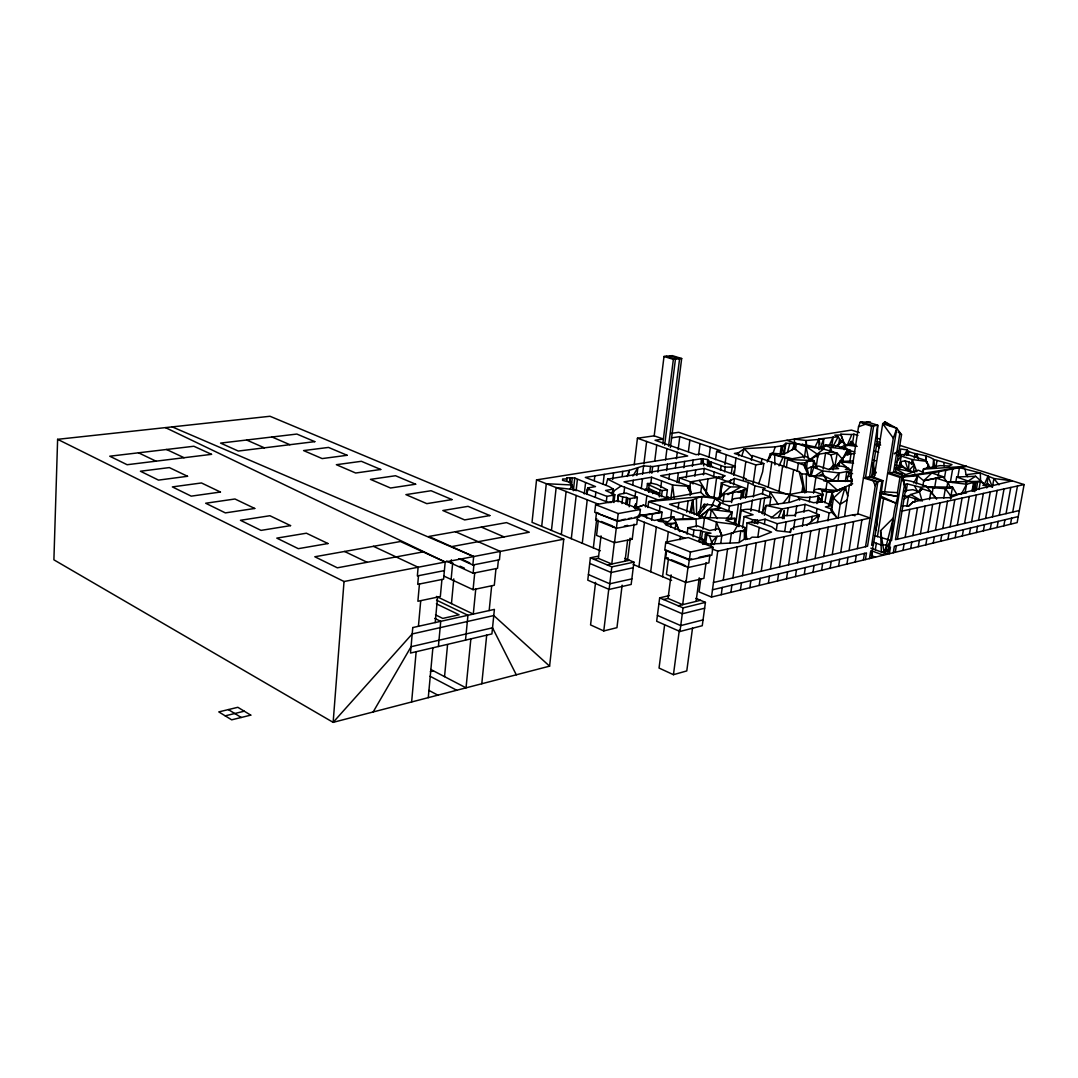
<?xml version="1.0" encoding="UTF-8"?>
<svg xmlns="http://www.w3.org/2000/svg" width="1078" height="1078" viewBox="0 0 1078 1078"><rect width="100%" height="100%" fill="white"/><g stroke="black" fill="none" stroke-linecap="round" stroke-linejoin="round"><path stroke-width="1.5" d="M744.372 539.148L744.386 530.551C731.908 530.78 717.315 541.075 705.403 534.082L704.069 543.972M818.916 449.553L818.984 439.015L838.145 436.725L841.945 442.627M805.131 467.556L805.172 462.839L807.139 462.192L806.519 468.89M806.196 492.444L806.398 474.037L801.668 473.956L799.148 471.558L752.107 455.455L751.42 460.387M745.706 539.539L747.027 522.897L752.767 521.725L753.899 522.736L759.855 522.426L771.875 526.899L776.955 530.74L790.511 532.236L790.753 529.285L793.987 527.29L852.617 514.826L859.112 514.179L870.094 518.033L717.746 551.141L712.154 548.945M784.191 518.666L784.299 510.581L782.197 518.181M707.411 466.235L707.572 459.524L701.549 458.716L652.635 466.585L643.606 465.858L629.296 470.345L585.327 477.419L608.989 486.474L613.369 489.129L612.358 493.859M57.619 439.325L53.9 559.832L333.142 722.354L549.591 666.15L563.754 539.189L270.012 416.27L57.619 439.325L344.03 581.514L563.754 539.189M745.491 539.526L745.801 531.643L746.852 539.418M794.365 448.731L794.553 443.745C808.904 444.715 823.39 448.744 837.202 453.205L842.093 458.824L836.393 466.06L845.516 455.01L854.989 453.366M804.97 467.596L805.172 462.839L798.353 463.19L797.141 471.423M833.078 470.035L833.294 465.251L843.252 466.491L848.804 468.337L845.354 469.402L851.647 470.237M571.232 485.855L571.38 482.607L562.527 480.343L562.662 478.996L565.802 478.996L567.176 477.81L574.776 477.999L595.514 486.596L587.941 487.862L586.782 494.425M823.228 447.127L823.7 439.056L806.209 440.498L794.284 439.123L794.769 443.934M708.852 466.195L709.176 461.397L707.572 459.524M744.655 539.081L745.504 527.668L725.777 520.229L734.98 518.383L734.091 524.797M344.03 581.514L333.142 722.354L412.2 633.945L493.778 615.551L549.591 666.15M691.699 512.872L692.723 499.99C702.142 494.586 714.135 495.354 723.109 501.337L731.073 501.418L733.822 498.723L753.306 496.096L761.661 493.481L770.878 497.389L769.705 505.542M905.197 460.832L909.091 462.085L908.39 471.086L905.197 460.832L900.871 461.627L898.257 466.882M818.418 502.308L818.795 497.686L820.843 500.071L822.986 494.344L821.759 490.989L832.203 492.417L852.685 483.793M418.493 575.706L417.725 584.357L443.584 579.155L445.187 562.029L165.486 427.616M419.436 584.02L417.887 601.254L440.336 596.538L441.926 579.492M411.634 701.967L416.148 651.732M418.426 626.305L420.73 600.662M932.847 467.596L933.588 459.417C925.813 453.717 915.559 455.442 907.406 450.698L907.339 449.93L900.656 448.987L899.982 455.347M428.276 697.655L432.884 647.797M435.216 622.558L437.56 597.131M438.396 646.504L440.74 621.332L434.771 618.395M451.386 559.805L451.076 563.147L452.693 562.824L451.116 579.438M444.54 676.634L447.545 644.873M451.453 603.626L453.798 578.899M465.521 640.13L467.946 615.282L436.536 600.163M455.455 531.71L500.3 551.41L499.451 559.751L472.851 564.993L473.673 556.531L428.855 536.453L506.552 522.614L529.285 532.222L451.574 546.627M498.4 559.967L497.551 568.295L473.107 573.213L473.929 564.791M495.974 568.618L494.303 585.233L473.08 589.679L474.724 572.89M470.857 638.877L466.033 687.845L430.782 669.465M475.748 589.114L473.296 614.096L436.455 596.43M871.482 558.094C872.412 543.986 877.236 530.026 877.425 515.527M481.785 683.762L486.69 635.158M489.169 610.566L491.676 585.772M634.201 464.914L637.435 438.234L687.683 455.981L536.548 479.872L532.033 522.331L600.352 550.791M974.755 491.73L975.806 481.879L980.374 481.367L986.181 485.626L982.84 485.302M541.708 526.347L546.303 483.712L572 484.992L573.833 490.288M986.761 487.957L988.041 476.112L980.279 472.972L959.447 467.623L957.803 477.19M551.464 530.416L556.154 487.579L576.029 489.843L608.315 502.456L611.482 502.456M810.427 476.314L811.478 466.707L818.781 466.114L828.066 469.24L838.576 468.607L833.294 465.251L829.13 469.954M566.826 481.004L567.176 477.81M561.342 534.526L566.112 491.501M569.4 482.863L569.939 478.093M569.683 482.526L570.208 477.756M571.353 486.084L572.243 478.133M573.348 490.719L574.776 477.999M576.11 490.759L577.377 479.602M571.3 538.69L576.178 495.462M584.289 493.953L585.57 482.755M586.944 493.684L587.497 488.86L588.871 488.752L587.941 487.862L587.227 492.606M582.268 543.245L587.24 499.815M818.229 502.604L818.795 497.686M594.288 480.613L594.827 475.897M595.312 496.971L595.878 492.107M595.608 504.652L594.719 512.252L617.29 521.24L639.47 517.049L640.399 509.476L617.842 500.718L595.608 504.652L618.206 513.559L640.399 509.476M598.438 556.14L590.367 557.798L587.779 580.153L609.124 589.423L631.169 584.451L633.918 562.15L624.809 558.364M593.345 547.867L596.74 518.761M598.317 520.31L596.565 535.389L614.514 542.746L632.234 539.202L634.08 524.137M603.06 484.345L604.232 474.387M595.568 582.349L590.569 624.917L603.774 630.94L616.953 627.665L622.127 585.152M593.911 559.293L598.384 558.364L601.025 535.874M606.362 501.243L606.927 496.392L614.851 494.775L613.934 502.55M612.749 479.494L613.53 472.878M613.126 495.92L613.692 491.096M612.843 501.472L613.584 495.233M617.492 501.23L618.233 495.018L619.378 494.236L626.197 493.05L637.367 497.322L635.98 508.668M618.125 501.809L618.233 495.018M603.774 630.94L608.693 589.774M614.487 541.372L611.778 564.01L598.384 558.364M622.154 476.341L622.747 471.396M614.514 542.746L616.333 527.533M609.124 589.423L611.819 566.853L633.918 562.15M598.91 513.397L596.511 512.441L595.635 520.014L616.36 528.341L618.206 513.559M621.939 503.561L622.72 497.066L618.88 495.584M623.879 493.603L624.647 487.216M625.725 503.952L626.507 497.443L622.72 497.066M627.086 504.922L627.881 498.413L626.507 497.443M629.161 506.741L630.145 498.602L637.367 497.322M632.678 485.289L633.298 480.289M625.038 561.207L627.585 540.334M636.896 475.519L637.826 467.906L632.853 476.004M870.822 548.15L887.41 554.213C893.298 535.631 891.371 515.109 897.961 496.594L897.462 492.633L899.941 477.419L901.922 477.028L905.736 488.509L897.408 539.216M909.091 462.085L914.319 464.78L913.659 470.264L914.845 473.229M634.902 497.834L635.683 491.406M627.558 560.398L630.172 539.054M635.117 508.789L635.737 503.709L634.12 507.725M642.582 474.185L643.606 465.858M643.876 463.944L646.638 441.481M641.262 488.711L642.488 478.753M645.21 490.45L645.345 489.291L646.746 489.223L648.323 490.638L645.345 489.291M646.746 489.223L647.447 483.51L652.042 483.321L657.081 484.548L667.39 489.884L666.379 497.807L668.926 497.457L666.797 496.527M645.439 506.929L646.84 495.637M649.711 472.959L650.533 466.302M637.435 438.234L654.184 435.835L664.008 356.468L672.322 355.646L681.673 358.516L670.395 447.572M638.958 566.866L644.482 522.331M647.447 483.51L649.023 484.925L648.74 492.323L648.592 488.469L659.696 493.535L652.945 491.379L649.158 488.981M651.813 473.255L652.635 466.585M647.918 507.59L648.646 501.634L700.7 492.242L705.201 496.527M650.775 483.833L651.597 477.231L672.605 485.006L689.826 486.461L691.335 494.209M654.737 461.168L656.745 445.052M652.675 493.616L652.945 491.379M651.611 520.364L652.406 514.031L662.067 512.212L661.016 520.485M657.849 472.07L658.658 465.615M662.768 443.934L673.359 359.351L681.673 358.516M586.863 493.859L587.497 488.86L606.927 496.392M664.641 445.147L675.448 359.149L666.096 356.266M659.278 496.85L660.14 489.964L649.023 484.925M660.774 487.566L661.609 480.936M650.694 571.758L656.34 526.994M665.53 459.983L666.959 448.664M659.278 512.266L660.073 506M661.488 496.567L662.242 490.571L667.39 489.884M668.549 446.184L679.598 358.718L670.26 355.848M666.595 470.628L667.403 464.214M668.899 479.144L669.519 474.239M699.891 512.832L701.94 496.54L715.24 498.481L720.32 502.644L729.456 506.027C743.55 503.749 756.837 498.157 770.878 497.389M666.244 524.797L666.649 521.617L657.809 519.771L673.75 516.712L679.571 531.602M670.907 498.332L672.605 485.006L674.249 498.144M665.759 542.194L664.749 550.144L689.381 560.075L711.817 555.157L712.895 547.22L688.263 537.558L665.759 542.194L690.446 552.044L712.895 547.22M676.445 458.797L677.267 452.302M675.461 467.609L676.068 462.812M678.143 449.566L679.8 436.644L720.71 450.752L716.654 451.399L715.549 459.632M669.465 595.541L659.669 597.859L656.664 621.251L679.962 631.492L702.263 625.712L705.43 602.373L695.903 598.371M662.566 576.703L665.988 550.036M666.837 543.379L668.333 531.71M699.11 557.326L709.93 554.968L708.866 562.878L688.236 567.486L665.611 558.283L666.635 550.346L670.529 551.923L669.627 552.111M670.637 517.992L671.621 510.42M670.664 527.29L671.082 524.11L675.933 523.153L678.911 530.389M677.092 482.526L678.345 472.757M668.441 558.579L666.406 574.385L685.999 582.511L703.921 578.36L706.05 562.581M678.884 482.809L679.517 477.891L705.699 473.431L746.69 488.738L745.356 498.292M675.111 529.514L675.933 523.153L665.961 523.625L666.649 521.617M678.035 509.018L678.884 502.537M683.829 467.798L684.651 461.438M664.6 625.119L659.049 668.05L673.44 674.693L686.78 670.92L692.521 628.043M663.522 599.516L668.05 598.438L671.095 574.884M688.411 451.48L689.88 440.12M686.241 477.783L687.077 471.302M680.043 539.714L680.461 536.48M682.765 518.936L683.29 514.88M692.319 466.397L693.141 460.063M689.421 490.14L690.499 481.893L718.689 477.002L723.163 477.19L723.042 476.247L725.198 475.883L704.298 468.431L660.598 475.721L689.826 486.461M686.659 512.117L688.128 500.825M687.077 534.189L687.912 527.789L697.533 525.875L709.634 530.524L719.134 528.584L721.869 535.24L720.778 543.272M694.879 476.301L695.728 469.86M698.557 455.037L700.053 443.624M700.943 463.405L701.549 458.716M673.44 674.693L679.356 629.848M685.797 580.961L682.67 604.664L668.05 598.438M685.999 582.511L688.101 566.57M679.962 631.492L683.075 607.871L705.43 602.373M688.236 567.486L690.446 552.044M693.087 536.696L693.949 530.133L687.912 527.789M700.727 492.579L701.603 485.949L679.517 477.891M698.288 515.419L698.706 512.266M703.449 474.846L704.298 468.431M709.028 456.991L710.335 447.168M699.703 538.704L700.794 530.511L693.949 530.133M703.584 509.126L704.23 504.288L713.326 505.11L732.191 512.131L731.302 518.531M706.063 493.562L708.03 478.861M710.928 465.063L711.305 462.152M701.387 539.728L702.492 531.521L700.794 530.511M702.991 529.123L704.527 517.548L734.98 518.383M702.681 544.282L703.314 539.552L666.191 525.067L663.388 521.968L658.537 521.226L657.054 519.919L654.346 520.431L638.984 514.435M696.092 601.389L699.231 577.862M713.609 476.813L714.256 471.975M700.794 578.832L699.043 591.889L711.493 597.077L1017.147 522.601L1024.1 484.561L900.292 445.51M705.699 543.379L706.818 535.119M710.2 517.642L711.291 509.503L732.191 512.131L726.868 518.572M713.811 498.575L716.654 477.365M720.522 470.385L721.155 465.615M711.184 545.333L711.615 542.099L709.54 536.184M719.134 499.208L721.344 482.809L729.927 480.936L734.441 478.403L748.267 482.418L754.91 485.828L765.178 488.267L763.103 489.385L762.402 494.303M715.334 530.389L716.466 522.089L669.519 504.261L692.723 499.99L694.286 514.597M720.037 496.971L722.112 483.537L721.344 482.809M720.158 498.009L722.112 483.537M724.955 464.658L726.303 454.727M724.591 471.827L725.251 467.057L709.176 461.397L710.159 467.138M723.068 502.294L724.173 494.196L743.133 490.692L746.69 488.738L739.225 492.094M711.493 597.077L717.746 551.141M731.302 473.565L732.164 467.205L735.344 466.289L734.266 474.212M730.197 483.119L730.641 479.872M728.782 510.905L729.456 506.027M733.66 475.331L734.307 470.628M734.738 467.488L736.031 458.096M733.552 484.884L734.441 478.403M731.571 502.564L732.946 492.579M721.249 594.706L722.247 587.456M723.244 580.193L727.542 549.012M730.049 542.854L731.369 533.26M735.506 525.148L738.39 504.302M740.478 499.262L741.637 490.975M743.308 479.818L745.841 461.492M738.201 526.158L741.314 503.749M742.243 497.093L743.133 490.692L740.06 492.04M738.942 526.643L741.206 510.366C752.431 506.62 763.574 513.411 773.384 518.1L782.736 517.319L784.932 515.594L794.904 515.405L795.82 512.939L808.635 510.325L819.307 514.934L817.137 522.79M743.187 497.645L744.292 489.668L738.214 492.43M730.897 592.348L731.895 585.138M732.905 577.929L737.217 546.91M739.198 542.436L740.748 531.306M746.272 496.702L748.267 482.418M742.486 528.045L744.09 516.564L753.091 514.758L741.206 510.366M753.104 483.793L755.759 464.928L763.817 463.553L762.645 471.8L758.71 483.833M750.84 511.12L752.404 500.017M753.347 496.998L754.91 485.828M740.438 590.03L741.448 582.861M742.459 575.679L746.798 544.835M752.026 523.005L752.498 519.69L744.09 516.564M761.203 463.756L761.903 458.81M754.438 523.382L755.382 519.717L758.13 520.634L765.11 519.205L777.265 523.692L819.307 514.934L817.784 517.79M754.91 523.032L755.382 519.717M756.985 523.342L757.457 520.027M758.858 512.185L760.677 499.424M757.659 523.948L758.13 520.634M749.857 587.726L750.881 580.597M751.892 573.456L756.257 542.773M757.794 537.423L759.208 527.465M875.956 530.241L882.936 480.721L871.59 476.409L863.451 477.958L876.845 481.906L882.936 480.721M762.375 513.856L764.706 497.51M772.63 454.485L775.257 446.844L782.938 445.618L785.902 443.26L794.553 443.745L792.141 449.917M768.25 487.027L771.794 462.192M764.41 524.11L765.11 519.205M769.436 496.837L770.15 491.891L763.103 489.385M759.181 585.448L760.206 578.36M761.23 571.259L765.609 540.752M780.202 453.649L781.321 445.874M779.044 490.854L782.655 465.912M783.693 466.828L785 457.719M768.412 583.211L769.422 576.151M770.46 569.09L774.853 538.731M776.308 530.268L777.265 523.692M786.334 467.731L787.519 459.524L805.778 456.425L813.257 460.791L816.302 466.639M795.483 449.607L796.386 443.449M789.945 494.815L793.624 469.671M777.521 580.988L778.545 573.968M779.583 566.934L784.002 536.75M784.757 531.292L786.131 521.846M786.994 515.715L788.166 507.751M788.948 502.119L790.08 494.384L804.552 491.608L813.823 492.336L814.739 489.655L818.768 488.886L837.808 490.584L845.071 487.256L847.753 496.042M790.282 532.559L790.753 529.285M795.335 516.268L796.696 506.04M793.516 529.5L794.917 520.014M786.536 578.792L787.573 571.812M788.597 564.818L793.044 534.782M804.377 457.759L806.021 446.629L807.435 445.928M801.897 492.43L802.827 486.124M803.972 512.252L805.145 504.356L829.117 512.885L831.744 512.346L836.515 517.17L831.407 509.018L825.398 506.889L831.758 505.595L831.071 510.123M802.409 526.212L803.609 518.208M795.456 576.622L796.494 569.669M797.531 562.716L801.978 532.842M812.785 467.043L813.755 460.522L787.519 459.524L803.811 465.036L807.193 468.809L809.255 476.463M809.282 501.836L810.009 496.891M816.033 468.027L817.623 457.355L819.105 454.148L832.93 451.803M813.526 493.158L815.911 477.284M811.438 521.496L812.206 516.416M804.269 574.466L805.306 567.567M806.357 560.641L810.831 530.915M816.962 503.601L818.215 495.287M784.151 454.795L785.902 443.26L782.763 454M816.342 513.357L817.057 508.6M823.12 469.092L825.546 453.056L830.909 454.822L837.202 453.205L834.763 466.949M829.993 450.537L830.478 447.37L825.425 445.713L822.056 448.731M812.987 572.351L814.038 565.478M815.076 558.579L819.576 529.015M825.761 490.719L827.217 481.152L823.754 475.843L811.977 475.964M838.603 445.281L839.573 438.935M827.891 520.863L829.117 512.885M821.625 570.235L822.662 563.403M823.713 556.558L828.227 527.142M831.475 511.039L833.456 498.09L832.203 492.417L845.071 487.256L840.193 504.329L838.078 518.033M839.102 465.736L839.749 461.505L853.021 460.966M837.929 481.3L839.21 472.986L846.823 471.585L851.526 472.177M844.222 449.661L844.95 444.944L842.43 440.659L835.504 446.575M842.551 462.678L843.319 457.692M830.154 568.16L831.205 561.355M832.256 554.537L836.784 525.282M845.287 481.516L846.823 471.585L849.504 473.39L852.604 473.714M845.462 490.032L845.947 486.865M849.76 462.044L850.987 454.054L850.178 450.186L837.741 446.157L825.856 444.783L821.059 447.276M852.428 443.974L853.951 434.178L857.913 435.431M844.6 516.335L849.491 484.898L851.863 483.335L850.785 476.543L858.519 426.794L860.244 422.172L870.431 421.997M838.59 566.112L839.654 559.334M840.705 552.556L845.246 523.436M976.358 490.059L977.611 481.947M846.944 564.063L848.009 557.339M849.06 550.588L853.614 521.617M857.751 514.125L871.603 426.174L877.735 425.204L877.034 442.182L871.59 476.409M855.218 562.056L856.269 555.359M857.333 548.635L861.901 519.812M872.277 477.473L873.059 472.541L876.01 471.989M874.083 477.931L882.72 423.667L884.944 421.848L890.859 426.268M863.384 560.061L864.448 553.391M865.513 546.721L875.255 485.747L876.845 481.906M865.418 559.563L866.483 552.906L712.477 589.801M869.461 558.579L870.525 551.936L871.536 551.693M875.309 549.793L876.36 543.258M877.411 536.696L883.569 498.562M884.647 491.851L893.312 438.14L896.815 428.343L884.944 421.848M893.312 438.14L882.72 423.667L896.815 428.343L889.606 472.972L901.922 477.028L891.519 540.59L874.42 535.618M896.748 452.517L893.554 472.231L901.747 474.913L904.469 484.696L895.454 539.674L1019.357 510.514M896.869 451.803L899.982 432.615M899.941 477.419L887.625 473.35L895.522 471.854L898.836 451.453L894.336 453.757L899.052 450.119L901.545 434.73L896.815 428.343M899.631 465.696L901.208 456.034L897.947 455.63M889.377 553.728L890.455 547.166L883.96 552.125L881.346 551.99L880.564 530.713L893.325 517.952L884.364 553.095L887.989 550.629L883.96 552.125L880.564 530.713M906.625 455.536L907.339 449.93L904.065 455.28M896.397 462.381L901.208 456.034L912.19 459.551L926.784 461.371L929.236 467.475L925.894 460.427L908.148 454.781L908.754 451.547M893.298 552.771L894.376 546.236L1018.252 516.564M895.252 552.3L896.33 545.764M906.099 491.716L907.38 483.914L920.976 487.391L926.366 486.286L936.634 499.02L930.853 491.689L922.364 488.873L919.211 491.581M911.395 464.375L912.19 459.551L916.839 471.719M914.265 458.163L915.02 453.542M906.948 506.108L908.525 496.527M903.014 550.413L904.092 543.905M905.17 537.383L909.805 509.409M916.287 484.009L917.647 475.802L901.626 477.055M914.831 502.159L915.384 498.871M910.694 548.54L911.772 542.059M912.85 535.577L917.499 507.738M922.903 485.666L923.725 480.721L931.85 473.026L966.198 466.302L923.199 469.173L922.647 472.326M918.294 546.681L919.372 540.24M920.464 533.785L925.113 506.081M929.519 499.613L930.853 491.689M935.798 467.744L937.025 460.508M932.052 494.007L933.117 487.687M934.599 487.957L936.256 478.133L943.304 476.732L946.861 481.879M925.813 544.848L926.905 538.434M927.983 532.02L932.659 504.437M938.076 476.233L938.844 471.652M933.265 543.043L934.356 536.655M935.448 530.255L940.11 502.82M944.395 478.443L945.783 470.291M943.749 498.076L945.352 488.671L952.494 487.175L956.563 493.818M946.727 488.523L947.858 481.893L980.374 481.367L978.945 489.52M950.459 481.758L952.642 468.943M940.649 541.237L941.727 534.89M942.819 528.516L947.508 501.216M955.836 481.866L956.671 476.988L975.563 476.247L986.181 485.626M947.939 539.458L949.031 533.138M950.122 526.805L954.812 499.626M831.69 445.928L833.294 436.725L829.238 445.47M955.175 537.693L956.267 531.4M957.358 525.107L962.061 498.049M965.147 492.471L966.575 484.238L975.806 481.879L973.245 491.379M962.331 535.955L963.422 529.689M964.527 523.423L969.23 496.486M972.127 490.706L973.501 482.796M969.418 534.23L970.51 527.991M971.615 521.752L976.318 494.95M976.439 532.519L977.53 526.307M978.635 520.095L983.352 493.428M983.392 530.821L984.483 524.649M985.588 518.464L990.305 491.905M990.453 486.582L987.246 483.523L992.393 487.148L993.916 478.538L988.041 476.112L984.214 484.709M990.264 529.15L991.369 523.005M992.474 516.834L997.19 490.409M997.083 527.492L998.188 521.361M999.293 515.23L1004.022 488.927M1003.834 525.835L1004.939 519.744M1006.043 513.64L1010.773 487.458M764.383 515.257L766.175 505.474L789.783 502.402L800.28 498.791L813.499 502.685L823.808 501.742L831.758 505.595M1010.517 524.218L1011.622 518.154M1012.727 512.077L1017.47 486.003M628.366 475.277L629.296 470.345L627.221 476.449M782.776 518.666L784.299 510.581M824.791 502.698L826.853 491.689L837.808 490.584L827.217 481.152L806.398 474.037M830.612 504.612L832.512 495.381L829.831 504.625M821.274 502.321L822.986 494.344C796.022 504.989 771.12 485.181 745.518 479.737L746.394 478.915L702.91 463.527L607.642 479.144L606.025 485.248M820.87 501.89L822.285 494.479L814.065 491.622M689.839 513.088L692.723 499.99M781.092 453.609L782.938 445.618L780.378 455.132M612.196 493.967L613.369 489.129L605.566 490.463L614.851 494.775M950.486 498.777L952.494 487.175L925.975 486.798M972.908 490.301L974.835 482.513L972.275 490.881M612.237 493.616L613.369 489.129M718.716 508.951L720.32 502.644L717.571 506.741M787.452 452.598L789.864 443.314M828.82 505.447L832.203 492.417M916.084 457.112L916.933 454.148L918.375 458.959M810.979 476.476L813.688 467.326L811.478 466.707L807.193 468.809M972.504 490.423L974.835 482.513M718.379 508.897L720.32 502.644L718.447 507.105M769.827 457.934L771.349 453.164L783.868 454.215L794.473 448.515L802.571 455.037L804.188 457.921M690.041 495.57L691.052 492.511L687.494 486.865L690.944 494.276M741.664 456.223L744.238 448.744L775.257 446.844M701.562 463.621L703.112 459.268L703.718 465.925M714.121 544.538L717.086 536.238L711.615 542.099L712.962 544.646M767.213 462.031L770.312 453.703L792.249 458.77M723.042 476.247L722.3 478.147L723.163 477.19M819.509 449.566L823.7 439.056M847.012 445.847L851.795 434.528L853.951 434.178M778.37 517.48L782.143 508.951L805.145 504.356M768.115 460.441L771.511 453.757M570.073 489.237L572 484.992L570.788 483.658L571.38 482.607M825.425 445.713L825.856 444.783L821.827 448.758M779.044 465.844L783.046 457.315L792.276 459.241M711.75 505.892L715.24 498.481M704.123 518.558L708.286 510.083L720.427 507.751L717.571 509.544M814.685 447.599L818.984 439.015L819.792 443.866M918.914 491.447L920.976 487.391L921.205 489.156M842.673 458.81L847.51 449.324L830.478 447.37L831.96 452.046M927.134 467.677L928.657 464.753M833.065 446.386L838.145 436.725L834.776 435.175L841.015 434.96L844.222 444.109M961.185 494.371L966.575 484.238L947.858 481.893L936.256 478.133L923.725 480.721L917.647 475.802L913.78 482.984M733 533.597L737.837 524.77L716.466 522.089L721.115 534.459M373.15 711.965L411.068 646.706L492.525 627.814L516.295 674.801M883.96 552.125L890.536 540.833M717.881 478.389L718.689 477.002M847.658 481.448L847.241 477.109L849.504 473.39M761.728 512.737L766.175 505.474L782.143 508.951L771.147 518.006M850.609 481.879L852.307 479.265M742.782 531.75L745.504 527.668M696.86 514.934L704.23 504.288M851.31 441.374L848.629 445.187L851.324 444.069L851.31 441.374L855.393 445.645M847.766 454.889L850.596 450.995L854.679 451.817M783.059 503.386L790.08 494.384L770.15 491.891L778.249 504.45M698.153 515.513L707.64 504.005M833.159 480.006L839.21 472.986L822.46 470.897L813.688 467.326M842.093 458.824L845.516 455.01M909.374 470.035L914.319 464.78M899.146 467.232L901.37 464.955L900.871 461.627M908.579 506.323L912.985 501.971L931.742 497.982L949.947 497.659L961.643 493.145L1012.296 480.842L993.916 478.538L998.969 484.871M836.555 446.359L842.43 440.659L846.19 445.443M919.264 491.824L922.364 488.873M845.071 487.256L833.456 498.09L840.193 504.329L847.241 499.869M716.951 499.195L730.305 486.892L740.734 487.027L727.933 494.654M699.851 517.265L713.326 505.11M673.75 516.712L665.961 523.625L671.082 524.11M912.985 501.971L908.7 505.784L902.043 505.919M806.681 525.444L819.307 514.934M716.91 499.99L724.173 494.196M809.255 460.198L823.915 448.839L806.021 446.629L786.846 440.296M922.162 501.176L919.507 491.891L910.735 494.506L904.267 499.02M698.84 516.901L708.286 510.083M611.186 492.848L621.144 485.895L658.119 499.922M814.213 476.651L822.46 470.897L822.797 473.862L826.462 478.686M763.817 463.553L734.387 453.434L738.403 452.787L744.238 448.744L752.431 457.126M810.616 459.471L819.105 454.148M839.924 448.327L844.95 444.944L856.107 445.295M846.675 453.609L850.596 450.995L845.691 452.895L850.178 450.186M965.632 482.715L975.563 476.247M823.04 449.297L823.915 448.839M643.62 505.11L635.36 508.007L643.62 505.11L662.067 512.212L639.308 515.58M819.657 475.263L822.797 473.862M858.519 426.794L865.391 424.247L871.603 426.174M847.241 477.109L851.472 475.573M901.383 476.233L918.227 470.17L922.876 472.231L924.021 468.687L940.003 465.615L949.287 466.019L951.995 464.605L933.588 459.417L934.828 467.434M897.651 468.324L902.165 467.07L913.214 471.975L894.996 468.418L902.165 467.07L895.791 464.995M703.058 619.89L680.73 625.604L657.418 615.43M704.635 608.221L682.293 613.786L658.914 603.72M430.324 671.607L433.423 670.839M225.208 715.846L244.275 711.197M678.156 605.769L700.511 600.311M713.474 582.497L867.547 546.236L877.869 481.718L865.499 477.567L873.652 425.85L861.268 422.01M873.611 544.808L871.603 545.279L881.925 480.923L869.569 476.799L877.735 425.204L867.089 421.916M684.26 565.869L685.621 565.573M631.856 578.886L609.798 583.791L588.426 574.574M949.273 487.889L952.494 487.175M691.712 558.943L689.287 559.469L671.971 552.502M633.231 567.729L611.145 572.512L589.72 563.403M902.03 511.093L1024.1 484.561M665.611 558.283L668.037 557.757M607.318 564.953L629.417 560.277M927.053 487.216L945.352 488.671L950.446 495.449L966.535 492.929M904.226 490.8L912.864 489.681L919.507 491.891M923.725 480.721L943.304 476.732L931.85 473.026L901.599 476.894L966.198 466.302M903.687 484.642L907.38 483.914M444.379 570.599L417.361 575.921L418.129 567.244L373.433 546.317M704.527 517.548L696.011 519.219L674.828 519.798M624.405 525.997L627.625 525.377M616.36 528.341L636.761 524.42L637.691 516.861L634.619 517.44M612.722 526.886L614.069 526.63M622.383 519.744L625.442 519.165M628.501 518.585L631.56 518.019M423.102 551.909L337.333 567.81L314.816 556.76L400.423 541.52L445.187 562.029M599.193 514.031L617.276 520.701L621.763 520.391M879.554 447.693L875.862 444.5L880.025 443.799M651.597 477.231L624 481.839L667.484 498.238M705.403 534.082L711.008 533.206L702.492 531.521M671.621 437.83L679.8 436.644M637.96 515.904L652.406 514.031M670.624 433.477L678.722 432.305L728.768 449.486L851.418 430.095L859.287 432.574M965.133 469.415L966.05 474.684L980.279 472.972L980.657 482.418M701.94 496.54L648.646 501.634L696.011 519.219L696.401 526.872M703.314 539.552L698.787 539.957L699.137 541.452L709.149 544.04L738.767 542.692L744.979 538.865L749.749 538.879L751.972 537.167L758.238 537.262L771.538 532.074L747.027 522.897M659.817 520.014L662.849 519.865M673.534 519.367L692.669 518.464M823.875 480.936L852.24 481.273M827.217 481.152L851.553 481.3M725.251 467.057L732.164 467.205M841.015 434.96L840.853 434.205L851.795 434.528M898.203 454.39L908.148 454.781M848.063 461.883L839.749 461.505L849.976 470.035M881.481 491.662L897.462 492.633M627.881 498.413L630.145 498.602M882.72 423.667L887.8 424.139M952.858 482.392L947.858 481.893L950.351 487.943M849.491 484.898L851.445 485.113M857.212 446.359L844.95 444.944L846.432 449.513M875.862 444.5L880.659 445.093M853.547 463.23L839.749 461.505L842.551 462.058M876.171 472.932L873.059 472.541L875.013 475.182M903.404 495.786L908.175 496.419L920.814 500.718M752.498 519.69L754.91 520.068M880.403 493.589L897.961 496.594L880.106 492.808M903.377 479.831L910.721 481.125L926.366 486.286M872.951 460.144L876.212 460.818M770.312 453.703L783.046 457.315M660.14 489.964L662.242 490.571M664.008 356.468L673.359 359.351M876.778 438.086L879.971 439.096M877.249 441.562L880.025 442.438M874.042 450.82L878.678 452.302M895.522 471.854L901.653 473.862L905.736 488.509M807.139 462.192L806.088 461.842L813.755 460.522L817.245 468M678.264 529.824L687.562 532.95M716.654 451.399L755.759 464.928M818.768 488.886L826.853 491.689M654.184 435.835L663.374 439.042L655.047 440.255L696.065 454.646L700.228 454L735.344 466.289M956.671 476.988L968.138 481.084M721.829 483.833L730.305 486.892M873.369 542.167L881.09 544.956L885.927 544.942L889.471 547.408M870.903 550.575L883.461 555.17M870.808 555.386L875.498 557.11M880.551 497.443L895.751 503.116L879.702 495.624M536.548 479.872L598.425 504.208M637.165 519.448L685.069 538.299M601.187 521.456L612.641 526.051M860.244 422.172L865.391 424.247M629.97 538.286L632.234 539.202M671.298 559.738L684.193 564.98M852.617 514.826L854.975 515.796M633.163 564.454L671.581 580.449M590.367 557.798L611.819 566.853M659.669 597.859L683.075 607.871M272.033 437.008L289.915 444.702M481.34 527.102L504.073 536.898M172.21 426.888L473.673 556.531M246.606 440.013L264.42 447.842M462.731 559.711L469.725 562.878M458.851 558.66L472.851 564.993M460.036 566.179L464.443 568.2M446.508 561.059L473.107 573.213M443.866 576.056L473.08 589.679M166.524 449.486L184.095 457.719M138.496 452.8L155.973 461.168M344.542 551.464L367.126 562.285M823.754 475.843L834.817 481.192M436.374 603.815L459.08 614.797L442.762 618.408L435.499 614.851M607.642 479.144L621.144 485.895M430.055 676.256L456.735 690.257M428.963 690.432L437.857 695.162M894.996 468.418L905.843 474.63M910.735 494.506L920.733 500.34M228.361 709.593L241.256 717.476M802.571 444.163L817.178 454.067M690.499 481.893L693.127 483.901M706.238 493.94L708.852 495.947L699.312 480.37M898.109 432.089L901.545 434.73M901.37 464.955L906.046 469.038M815.965 455.778L817.623 457.355M709.944 463.944L712.652 467.017M966.05 474.684L967.788 476.678M701.603 485.949L708.852 495.947M711.291 509.503L717.274 518.558M914.777 486.367L917.54 491.514M798.259 497.281L799.66 500.152M925.894 460.427L927.228 463.257M570.788 483.658L573.712 490.288M803.811 465.036L808.096 474.953M873.328 481.273L875.255 485.747M988.041 476.112L992.393 487.148M719.134 528.584L721.344 534.661M840.853 434.205L843.831 442.896M850.785 476.543L852.146 480.613M830.909 454.822L834.102 466.963M799.148 471.558L804.471 492.619M871.428 552.219L872.008 554.779M806.021 446.629L808.648 459.403M801.668 473.956L805.01 492.835M646.234 514.853L646.746 518.127M738.403 452.787L738.807 455.927M950.446 495.449L950.836 498.642M874.096 472.797L873.113 462.853M926.406 462.192L925.679 455.536L926.245 461.95M831.407 509.018L831.744 512.346M873.247 463.27L874.164 472.636M943.816 462.664L944.099 465.925M901.653 473.862L901.922 477.028M806.519 445.443L806.209 440.498L806.277 445.457M805.172 462.839L805.414 467.704M774.705 455.185L774.88 464.78M696.455 498.332L696.577 514.624M821.786 499.06L821.8 502.294M412.766 627.558L410.502 653.052L491.905 633.931L494.398 609.393L412.766 627.558M250.756 715.132L231.676 719.835L218.794 711.898L237.847 707.303L250.756 715.132M327.981 543.541L298.31 548.675L276.803 538.124L306.395 533.206L327.981 543.541M489.843 515.567L464.645 519.919L442.842 510.527L468.027 506.35L489.843 515.567M290.561 525.619L261.024 530.389L240.448 520.297L269.904 515.729L290.561 525.619M451.992 499.572L426.821 503.642L405.907 494.627L431.052 490.733L451.992 499.572M254.745 508.466L225.356 512.899L205.669 503.237L234.964 498.993L254.745 508.466M415.65 484.224L390.532 488.011L370.441 479.36L395.532 475.735L415.65 484.224M220.438 492.04L191.224 496.149L172.359 486.906L201.465 482.957L220.438 492.04M380.736 469.482L355.673 473.013L336.363 464.699L361.373 461.303L380.736 469.482M187.545 476.287L158.506 480.114L140.41 471.234L169.34 467.582L187.545 476.287M347.143 455.293L322.16 458.581L303.578 450.577L328.52 447.424L347.143 455.293M211.531 454.337L127.123 464.726L109.754 456.21L193.865 446.252L211.531 454.337M314.803 441.643L238.292 451.049L220.559 443.098L296.868 434.057L314.803 441.643"/></g></svg>
